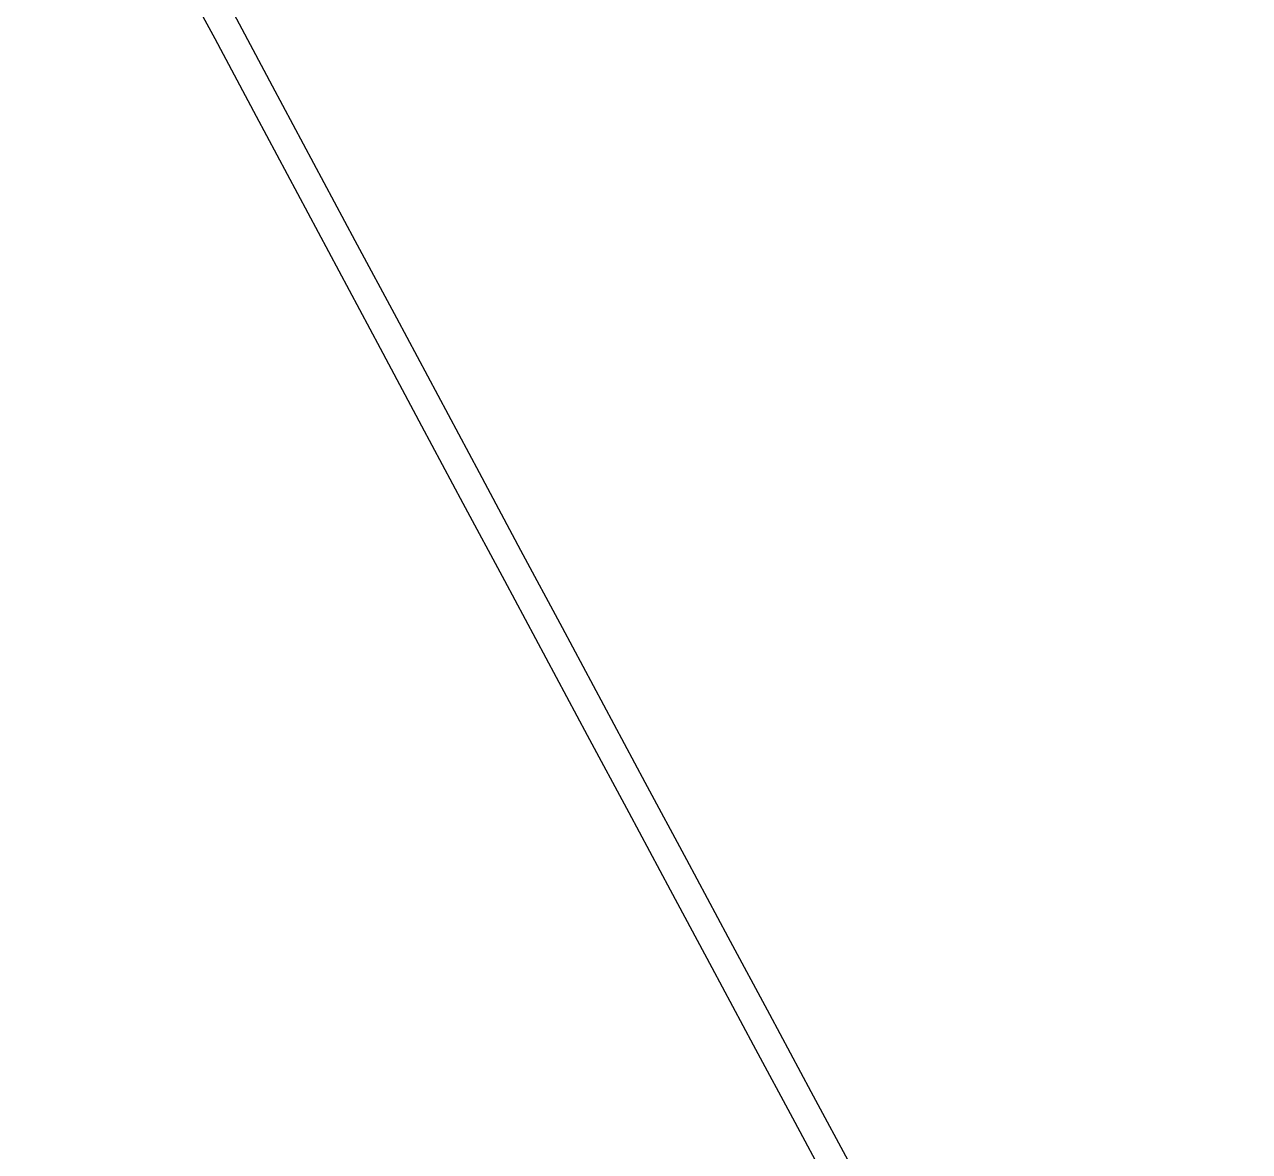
# Model space of a CAD drawing. Header units: millimetres. Extents: x 0 to 1796, y -943 to 816.
# Drawn here: x 275.64646 to 275.68912, y -842.23103 to -842.19178 of the extents above; entities that cross this region are included whole.
import ezdxf

# ---------------------------------------------------------------- set-up
doc = ezdxf.new("R2010")
doc.units = ezdxf.units.MM
doc.layers.add('Blocks', color=7, linetype='Continuous')
doc.layers.add('Blocks$Inner', color=7, linetype='Continuous', lineweight=25, true_color=0x007f00)

# ---------------------------------------------------------------- blocks, each defined once
blk = doc.blocks.new('Balcony Chair Top')
at = {"layer": 'Blocks$Inner'}
for points, knots in [([(230.749057, -120.101305), (230.749171, -120.122795), (230.749323, -120.144342), (230.749513, -120.165888), (230.751793, -120.42432), (230.75951, -120.682949), (230.772642, -120.941072), (230.785774, -121.199195), (230.804347, -121.457288), (230.828309, -121.714648), (230.852271, -121.972008), (230.881833, -122.230472), (230.916603, -122.486611), (230.951373, -122.742751), (230.992234, -123.002489), (231.037789, -123.256948), (231.083344, -123.511406), (231.135995, -123.773324), (231.192312, -124.025636), (231.248631, -124.277956), (231.312357, -124.537429), (231.379338, -124.787148), (231.44632, -125.036868), (231.5198, -125.289388), (231.597268, -125.536075), (231.674737, -125.782762), (231.757913, -126.029355), (231.845694, -126.272582), (231.933476, -126.515809), (232.026453, -126.757423), (232.124375, -126.996766), (232.222297, -127.23611), (232.325343, -127.473623), (232.433234, -127.70866), (232.541124, -127.943696), (232.654666, -128.177921), (232.772352, -128.408227), (232.890039, -128.638533), (233.014667, -128.87022), (233.141975, -129.095368), (233.269284, -129.320516), (233.405762, -129.550357), (233.542516, -129.769914), (233.679273, -129.989475), (233.825391, -130.213338), (233.971348, -130.426912), (234.117307, -130.640489), (234.270327, -130.854557), (234.425177, -131.061798), (234.580029, -131.26904), (234.740235, -131.474302), (234.903673, -131.674862), (235.067111, -131.875424), (235.234919, -132.072741), (235.40664, -132.266278), (235.578362, -132.459816), (235.754314, -132.649929), (235.934017, -132.8361), (236.11372, -133.022272), (236.298488, -133.205807), (236.485869, -133.38427), (236.67325, -133.562733), (236.86764, -133.740203), (237.062393, -133.910611), (237.257145, -134.081019), (237.462109, -134.252825), (237.663923, -134.414828), (237.865741, -134.576834), (238.077819, -134.739803), (238.286336, -134.893112), (238.494855, -135.046424), (238.710202, -135.197862), (238.925013, -135.342248), (239.139826, -135.486637), (239.359037, -135.627384), (239.579738, -135.762622), (239.800441, -135.897862), (240.024192, -136.028593), (240.250384, -136.15446), (240.476577, -136.280328), (240.705626, -136.401563), (240.936908, -136.517836), (241.168192, -136.634109), (241.40338, -136.746217), (241.639353, -136.852672), (241.875327, -136.959127), (242.117586, -137.062326), (242.357846, -137.158739), (242.598105, -137.255151), (242.848465, -137.349504), (243.092601, -137.435646), (243.336739, -137.521788), (243.590882, -137.605446), (243.838457, -137.681162), (244.086037, -137.75688), (244.33944, -137.828572), (244.589996, -137.893785), (244.840556, -137.958998), (245.094059, -138.01932), (245.347139, -138.073949), (245.600223, -138.128579), (245.854688, -138.177945), (246.109841, -138.221913), (246.364996, -138.265882), (246.62131, -138.304533), (246.878083, -138.337761), (247.134859, -138.37099), (247.393938, -138.398997), (247.65188, -138.421409), (247.909822, -138.44382), (248.172617, -138.46108), (248.431271, -138.472597), (248.689924, -138.484114), (248.957428, -138.490347), (249.21633, -138.49089), (249.537957, -138.491564), (249.871252, -138.483475), (250.192455, -138.4672), (250.513872, -138.450913), (250.843789, -138.425482), (251.163889, -138.392317)], [0, 0, 0, 0, 1, 1, 1, 2, 2, 2, 3, 3, 3, 4, 4, 4, 5, 5, 5, 6, 6, 6, 7, 7, 7, 8, 8, 8, 9, 9, 9, 10, 10, 10, 11, 11, 11, 12, 12, 12, 13, 13, 13, 14, 14, 14, 15, 15, 15, 16, 16, 16, 17, 17, 17, 18, 18, 18, 19, 19, 19, 20, 20, 20, 21, 21, 21, 22, 22, 22, 23, 23, 23, 24, 24, 24, 25, 25, 25, 26, 26, 26, 27, 27, 27, 28, 28, 28, 29, 29, 29, 30, 30, 30, 31, 31, 31, 32, 32, 32, 33, 33, 33, 34, 34, 34, 35, 35, 35, 36, 36, 36, 37, 37, 37, 38, 38, 38, 39, 39, 39, 40, 40, 40, 40]), ([(230.749057, -120.101305), (230.749171, -120.122876), (230.749324, -120.144438), (230.749514, -120.165988), (230.751795, -120.424567), (230.759517, -120.683341), (230.772657, -120.941607), (230.785798, -121.199872), (230.804382, -121.458103), (230.828359, -121.715599), (230.852335, -121.973095), (230.881914, -122.23169), (230.916704, -122.487959), (230.951494, -122.744228), (230.992377, -123.004091), (231.037956, -123.258672), (231.083535, -123.513254), (231.136212, -123.775287), (231.192558, -124.027714), (231.248905, -124.28015), (231.31266, -124.53973), (231.379673, -124.789557), (231.446686, -125.039384), (231.520198, -125.292003), (231.597699, -125.538787), (231.6752, -125.785572), (231.758409, -126.032256), (231.846225, -126.275572), (231.93404, -126.518888), (232.027052, -126.760585), (232.125008, -127.000008), (232.222964, -127.239432), (232.326045, -127.47702), (232.433969, -127.712128), (232.541894, -127.947237), (232.655468, -128.181528), (232.773188, -128.411898), (232.890908, -128.642268), (233.015566, -128.874013), (233.142907, -129.099218), (233.270247, -129.324423), (233.406752, -129.554311), (233.543537, -129.773918), (233.680323, -129.993529), (233.826465, -130.21743), (233.972449, -130.431047), (234.118433, -130.644664), (234.271474, -130.858766), (234.426346, -131.06604), (234.581219, -131.273314), (234.741443, -131.478604), (234.904897, -131.67919), (235.068351, -131.879776), (235.236172, -132.077116), (235.407905, -132.270672), (235.579637, -132.464228), (235.755597, -132.654356), (235.935305, -132.840541), (236.115014, -133.026726), (236.299782, -133.21027), (236.487163, -133.388741), (236.674543, -133.567212), (236.868926, -133.744684), (237.063673, -133.915097), (237.25842, -134.08551), (237.463365, -134.25731), (237.665168, -134.419315), (237.866973, -134.581322), (238.079026, -134.744282), (238.287525, -134.897589), (238.496023, -135.050897), (238.71134, -135.202326), (238.926123, -135.346706), (239.140906, -135.491087), (239.360082, -135.631824), (239.580747, -135.767054), (239.801412, -135.902283), (240.025122, -136.033004), (240.251269, -136.158861), (240.477417, -136.284718), (240.706417, -136.405942), (240.937648, -136.522204), (241.168879, -136.638466), (241.40401, -136.750562), (241.639925, -136.857007), (241.875841, -136.963452), (242.118032, -137.066639), (242.358228, -137.163043), (242.598425, -137.259447), (242.848703, -137.353788), (243.092773, -137.439924), (243.336842, -137.526061), (243.590896, -137.609708), (243.838399, -137.685422), (244.085902, -137.761135), (244.339217, -137.832822), (244.589693, -137.898034), (244.840169, -137.963246), (245.093583, -138.023568), (245.346578, -138.0782), (245.599572, -138.132832), (245.853947, -138.182203), (246.109009, -138.226178), (246.364072, -138.270153), (246.620292, -138.308813), (246.876973, -138.342053), (247.133654, -138.375294), (247.392634, -138.403314), (247.650483, -138.425743), (247.908331, -138.448172), (248.171022, -138.465451), (248.429583, -138.47699), (248.688145, -138.488529), (248.955536, -138.494788), (249.21435, -138.495358), (249.259829, -138.495459), (249.30554, -138.495384), (249.351418, -138.495135)], [100, 100, 100, 100, 101, 101, 101, 102, 102, 102, 103, 103, 103, 104, 104, 104, 105, 105, 105, 106, 106, 106, 107, 107, 107, 108, 108, 108, 109, 109, 109, 110, 110, 110, 111, 111, 111, 112, 112, 112, 113, 113, 113, 114, 114, 114, 115, 115, 115, 116, 116, 116, 117, 117, 117, 118, 118, 118, 119, 119, 119, 120, 120, 120, 121, 121, 121, 122, 122, 122, 123, 123, 123, 124, 124, 124, 125, 125, 125, 126, 126, 126, 127, 127, 127, 128, 128, 128, 129, 129, 129, 130, 130, 130, 131, 131, 131, 132, 132, 132, 133, 133, 133, 134, 134, 134, 135, 135, 135, 136, 136, 136, 137, 137, 137, 138, 138, 138, 139, 139, 139, 139])]:
    blk.add_open_spline(points, degree=3, knots=knots, dxfattribs=at)

msp = doc.modelspace()

# ---------------------------------------------------------------- block references
at = {"layer": 'Blocks'}
msp.add_blockref('Balcony Chair Top', (42.726086, -713.485971), dxfattribs=at)

doc.saveas('drawing.dxf')
